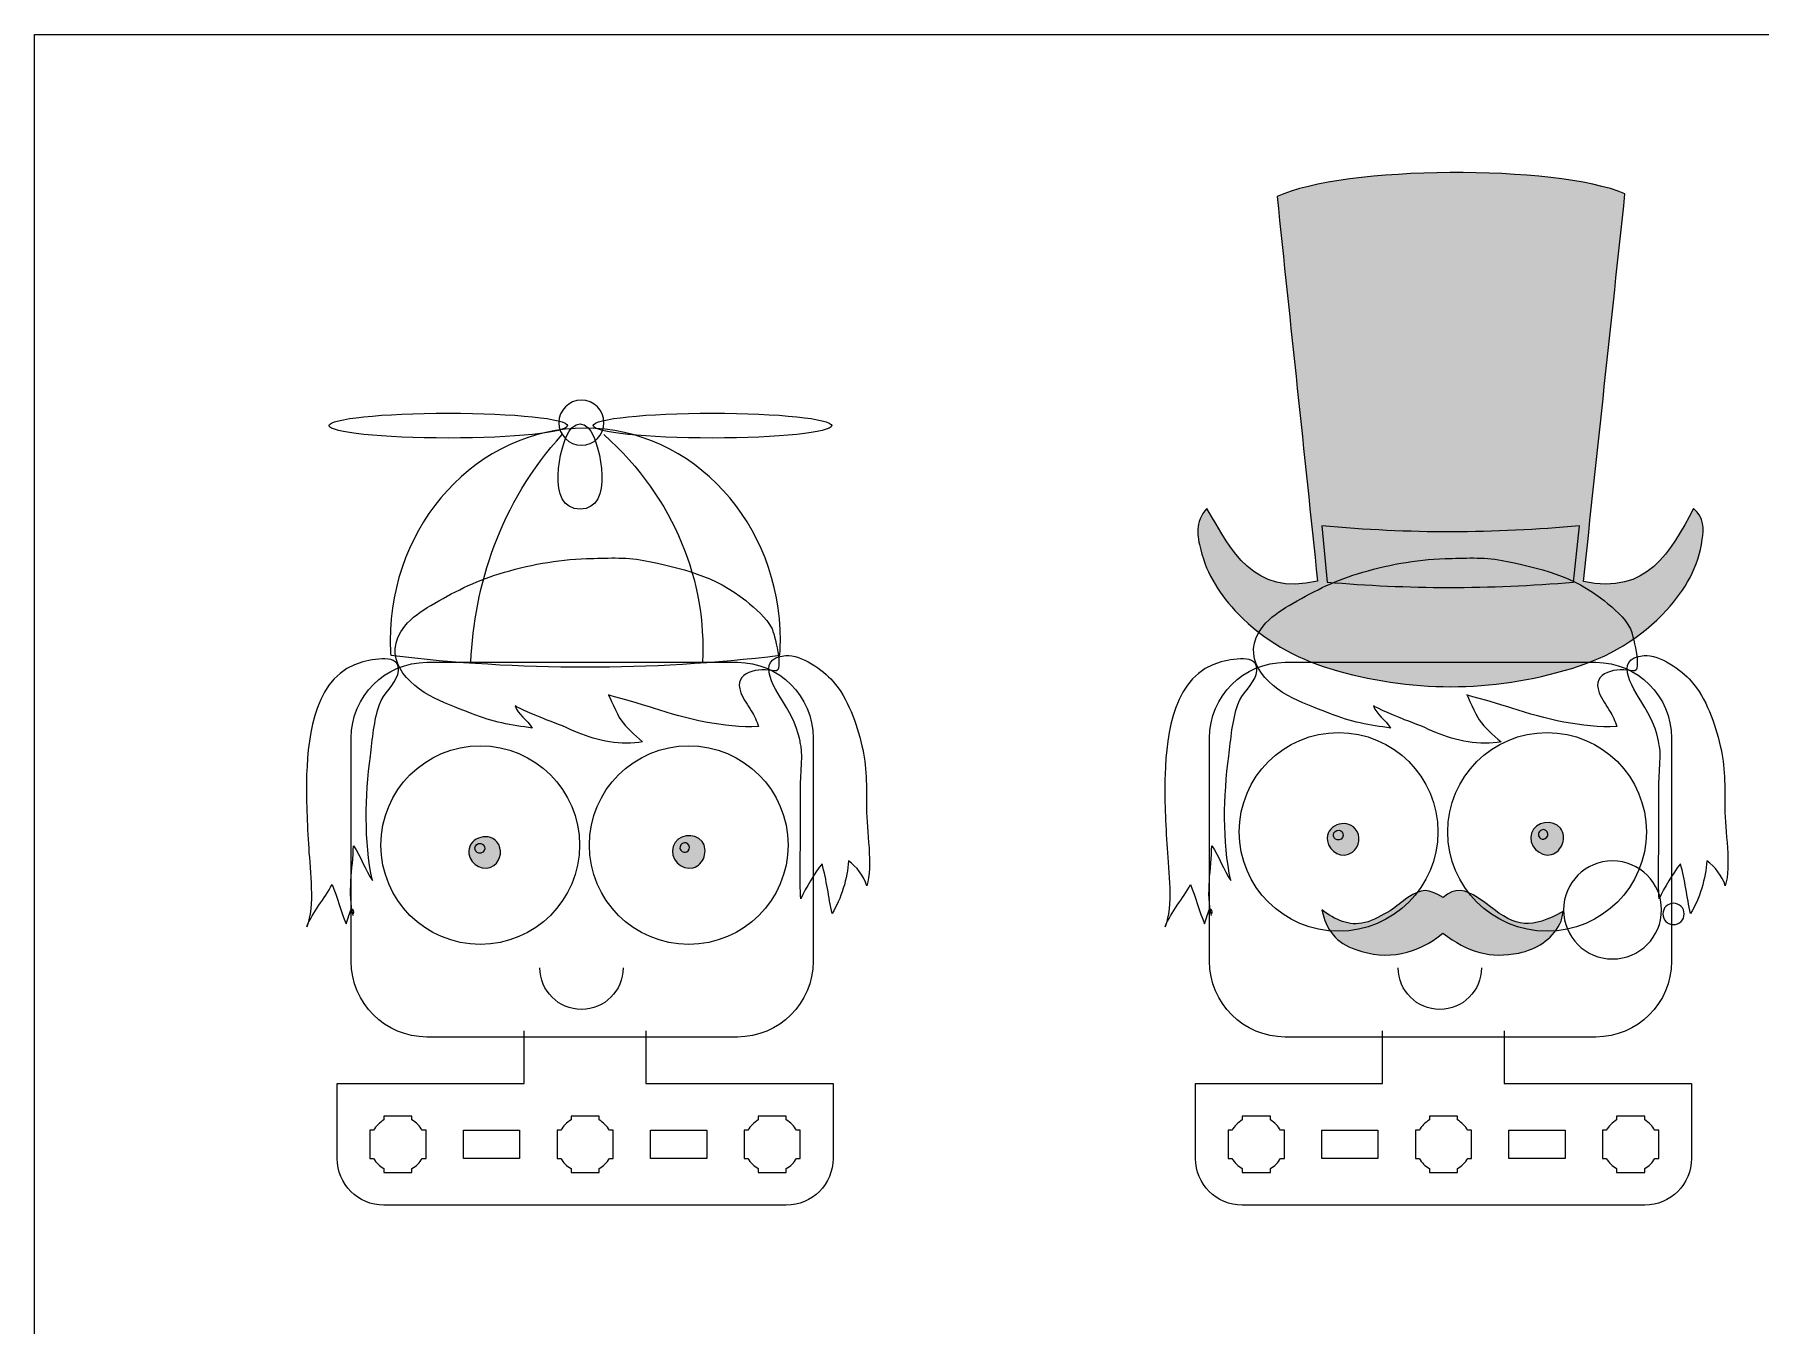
# Model space of a CAD drawing. Extents: x 0 to 879, y 0 to 842.
# Drawn here: x 0 to 523, y 451 to 842 of the extents above; entities that cross this region are included whole.
import ezdxf

# ---------------------------------------------------------------- set-up
doc = ezdxf.new("R2010")
doc.units = 0
doc.header["$MEASUREMENT"] = 0
doc.layers.add('LAYER_1', color=7, linetype='CONTINUOUS')

msp = doc.modelspace()

# ---------------------------------------------------------------- hatches: boundary and pattern name
at = {"layer": 'LAYER_1'}
h = msp.add_hatch(color=250, dxfattribs=at)
h.dxf.hatch_style = 2
edge = h.paths.add_edge_path()
edge.add_spline(control_points=[(376.37, 792.8), (396.59, 802.23), (460.68, 802.48), (481.75, 793.67), (477.59, 754.88), (473.4, 715.81), (469.16, 676.26), (488.61, 672.05), (495.42, 685.25), (502.53, 698.3), (505.88, 695.48), (505.58, 692.24), (505.15, 688.99), (504.06, 680.62), (499.95, 673.74), (494.4, 667.64), (486.53, 658.97), (476.7, 653.28), (465.64, 649.93), (441.25, 642.54), (416.73, 642.53), (392.34, 649.89), (381.79, 653.08), (372.36, 658.44), (364.58, 666.43), (359.18, 671.97), (355.09, 678.32), (353.24, 685.87), (352.24, 689.92), (351.31, 694.18), (355.14, 698.39), (362.53, 685.52), (369.11, 671.82), (388.63, 676.32), (384.52, 715.35), (380.44, 754.13), (376.37, 792.8)], knot_values=[0, 0, 0, 0, 1, 1, 1, 2, 2, 2, 3, 3, 3, 4, 4, 4, 5, 5, 5, 6, 6, 6, 7, 7, 7, 8, 8, 8, 9, 9, 9, 10, 10, 10, 11, 11, 11, 12, 12, 12, 12], degree=3, periodic=0)
edge.add_line((376.37, 792.8), (376.37, 792.8))
h = msp.add_hatch(color=250, dxfattribs=at)
h.dxf.hatch_style = 2
edge = h.paths.add_edge_path()
edge.add_spline(control_points=[(399.17, 594.26), (396.18, 592.12), (392.19, 594.23), (391.6, 597.72), (390.83, 602.24), (397.16, 604.75), (400.07, 601.38), (401.83, 599.34), (401.37, 595.83), (399.17, 594.26)], knot_values=[0, 0, 0, 0, 1, 1, 1, 2, 2, 2, 3, 3, 3, 3], degree=3, periodic=0)
edge.add_line((399.17, 594.26), (399.17, 594.26))
h = msp.add_hatch(color=250, dxfattribs=at)
h.dxf.hatch_style = 2
edge = h.paths.add_edge_path()
edge.add_spline(control_points=[(462.82, 596.86), (462.29, 595.3), (461.11, 593.96), (459.51, 593.54), (456.02, 592.61), (452.12, 596.44), (453.46, 600.01), (454.55, 603.67), (459.98, 604.35), (462.2, 601.5), (463.21, 600.19), (463.34, 598.41), (462.82, 596.86)], knot_values=[0, 0, 0, 0, 1, 1, 1, 2, 2, 2, 3, 3, 3, 4, 4, 4, 4], degree=3, periodic=0)
edge.add_line((462.82, 596.86), (462.82, 596.86))
h = msp.add_hatch(color=250, dxfattribs=at)
h.dxf.hatch_style = 2
edge = h.paths.add_edge_path()
edge.add_spline(control_points=[(139.17, 590.26), (136.18, 588.12), (132.19, 590.23), (131.6, 593.72), (130.83, 598.24), (137.16, 600.75), (140.07, 597.38), (141.83, 595.34), (141.37, 591.83), (139.17, 590.26)], knot_values=[0, 0, 0, 0, 1, 1, 1, 2, 2, 2, 3, 3, 3, 3], degree=3, periodic=0)
edge.add_line((139.17, 590.26), (139.17, 590.26))
h = msp.add_hatch(color=250, dxfattribs=at)
h.dxf.hatch_style = 2
edge = h.paths.add_edge_path()
edge.add_spline(control_points=[(202.82, 592.86), (202.29, 591.3), (201.11, 589.96), (199.51, 589.54), (196.02, 588.61), (192.12, 592.44), (193.46, 596.01), (194.55, 599.67), (199.98, 600.35), (202.2, 597.5), (203.21, 596.19), (203.34, 594.41), (202.82, 592.86)], knot_values=[0, 0, 0, 0, 1, 1, 1, 2, 2, 2, 3, 3, 3, 4, 4, 4, 4], degree=3, periodic=0)
edge.add_line((202.82, 592.86), (202.82, 592.86))
h = msp.add_hatch(color=250, dxfattribs=at)
h.dxf.hatch_style = 2
edge = h.paths.add_edge_path()
edge.add_spline(control_points=[(426.71, 580.51), (430.07, 583.77), (433.58, 582.87), (437.07, 580.58), (438.28, 579.79), (439.44, 578.93), (440.57, 578.04), (448.99, 571.38), (453.23, 570.97), (463.11, 576.38), (462.67, 574.75), (462.58, 573.55), (462.06, 572.59), (459.33, 567.65), (454.97, 564.86), (449.55, 563.72), (441.25, 561.98), (434.01, 563.91), (426.62, 569.74), (418.76, 563.28), (409.89, 561.4), (400.2, 564.75), (394.37, 566.78), (391.16, 570.73), (389.94, 576.78), (393.97, 573.79), (398.17, 571.76), (402.9, 572.92), (405.61, 573.58), (408.15, 575.12), (410.61, 576.55), (412.53, 577.66), (414.12, 579.33), (416, 580.54), (420.33, 583.33), (421.98, 583.28), (426.71, 580.51)], knot_values=[0, 0, 0, 0, 1, 1, 1, 2, 2, 2, 3, 3, 3, 4, 4, 4, 5, 5, 5, 6, 6, 6, 7, 7, 7, 8, 8, 8, 9, 9, 9, 10, 10, 10, 11, 11, 11, 12, 12, 12, 12], degree=3, periodic=0)
edge.add_line((426.71, 580.51), (426.71, 580.51))

# ---------------------------------------------------------------- linework, layer by layer
msp.add_lwpolyline([(0, 841.89), (878.58, 841.89), (878.58, 0), (0, 0), (0, 841.89)], dxfattribs=at)
at = {"layer": 'LAYER_1', "color": 7}
for points in [[(129.92, 510.05), (146.92, 510.05), (146.92, 501.54), (129.92, 501.54), (129.92, 510.05)], [(186.61, 510.05), (203.62, 510.05), (203.62, 501.54), (186.61, 501.54), (186.61, 510.05)], [(389.92, 510.05), (406.92, 510.05), (406.92, 501.54), (389.92, 501.54), (389.92, 510.05)], [(446.61, 510.05), (463.62, 510.05), (463.62, 501.54), (446.61, 501.54), (446.61, 510.05)]]:
    msp.add_lwpolyline(points, dxfattribs=at)
at = {"layer": 'LAYER_1'}
for points, knots in [([(376.37, 792.8), (396.59, 802.23), (460.68, 802.48), (481.75, 793.67), (477.59, 754.88), (473.4, 715.81), (469.16, 676.26), (488.61, 672.05), (495.42, 685.25), (502.53, 698.3), (505.88, 695.48), (505.58, 692.24), (505.15, 688.99), (504.06, 680.62), (499.95, 673.74), (494.4, 667.64), (486.53, 658.97), (476.7, 653.28), (465.64, 649.93), (441.25, 642.54), (416.73, 642.53), (392.34, 649.89), (381.79, 653.08), (372.36, 658.44), (364.58, 666.43), (359.18, 671.97), (355.09, 678.32), (353.24, 685.87), (352.24, 689.92), (351.31, 694.18), (355.14, 698.39), (362.53, 685.52), (369.11, 671.82), (388.63, 676.32), (384.52, 715.35), (380.44, 754.13), (376.37, 792.8)], [0, 0, 0, 0, 1, 1, 1, 2, 2, 2, 3, 3, 3, 4, 4, 4, 5, 5, 5, 6, 6, 6, 7, 7, 7, 8, 8, 8, 9, 9, 9, 10, 10, 10, 11, 11, 11, 12, 12, 12, 12]), ([(161.46, 723.45), (161.46, 725.53), (145.29, 727.21), (125.33, 727.21), (105.38, 727.21), (89.2, 725.53), (89.2, 723.45), (89.2, 721.37), (105.38, 719.68), (125.33, 719.68), (145.29, 719.68), (161.46, 721.37), (161.46, 723.45)], [0, 0, 0, 0, 1, 1, 1, 2, 2, 2, 3, 3, 3, 4, 4, 4, 4]), ([(172.49, 724.33), (172.49, 720.56), (169.43, 717.5), (165.65, 717.5), (161.88, 717.5), (158.82, 720.56), (158.82, 724.33), (158.82, 728.1), (161.88, 731.16), (165.65, 731.16), (169.43, 731.16), (172.49, 728.1), (172.49, 724.33)], [0, 0, 0, 0, 1, 1, 1, 2, 2, 2, 3, 3, 3, 4, 4, 4, 4]), ([(241.46, 723.45), (241.46, 725.53), (225.29, 727.21), (205.33, 727.21), (185.38, 727.21), (169.2, 725.53), (169.2, 723.45), (169.2, 721.37), (185.38, 719.68), (205.33, 719.68), (225.29, 719.68), (241.46, 721.37), (241.46, 723.45)], [0, 0, 0, 0, 1, 1, 1, 2, 2, 2, 3, 3, 3, 4, 4, 4, 4]), ([(225.91, 658.33), (225.91, 656.84), (225.86, 655.36), (225.77, 653.9), (186.37, 649.13), (147.07, 649.23), (107.88, 653.9), (107.79, 655.36), (107.74, 656.84), (107.74, 658.33), (107.74, 693.87), (134.19, 722.68), (166.82, 722.68), (199.45, 722.68), (225.91, 693.87), (225.91, 658.33)], [0, 0, 0, 0, 1, 1, 1, 2, 2, 2, 3, 3, 3, 4, 4, 4, 5, 5, 5, 5]), ([(161.97, 721.75), (159.2, 717.65), (154.64, 698.17), (165.24, 698.17), (175.84, 698.17), (171.27, 717.65), (168.51, 721.75), (167.48, 723.27), (166.23, 723.95), (165.24, 723.95), (164.25, 723.95), (163, 723.27), (161.97, 721.75)], [0, 0, 0, 0, 1, 1, 1, 2, 2, 2, 3, 3, 3, 4, 4, 4, 4]), ([(391.53, 676.06), (391.53, 676.06), (389.93, 693.11), (389.93, 693.11), (416.23, 690.61), (442.24, 690.71), (468, 693.11), (468, 693.11), (466.13, 676.06), (466.13, 676.06), (440.67, 673.86), (415.82, 673.94), (391.53, 676.06)], [0, 0, 0, 0, 1, 1, 1, 2, 2, 2, 3, 3, 3, 4, 4, 4, 4]), ([(177.58, 634.35), (176.56, 635.76), (173.88, 641.88), (173.88, 641.88), (173.88, 641.88), (185.28, 638.6), (187.47, 637.88), (197.55, 634.52), (208.69, 631.88), (219.31, 632.28), (218.79, 633.94), (218, 635.58), (217.1, 637.07), (216.03, 638.85), (214.7, 640.6), (213.95, 642.54), (211.4, 649.17), (219.62, 650.13), (224.25, 649.17), (227.27, 648.54), (223.84, 661.05), (223.39, 661.9), (221.47, 665.52), (218.55, 667.93), (215.42, 670.45), (206.15, 677.92), (195.91, 680.4), (184.51, 682.61), (178.69, 683.73), (173.13, 683.32), (167.23, 683.16), (158.21, 682.93), (149.35, 681.19), (140.7, 678.56), (133.36, 676.32), (126.59, 672.87), (120.02, 668.96), (117.19, 667.28), (114.2, 665.33), (112.15, 662.73), (104.81, 653.38), (112.69, 645.06), (121.17, 640.89), (125.18, 638.92), (129.43, 637.4), (132.54, 636.17), (138.69, 633.73), (144.43, 632.64), (150.77, 631.87), (149.28, 634.34), (146.43, 635.95), (145.57, 638.54), (145.64, 638.31), (154.08, 634.69), (155, 634.36), (158.3, 633.22), (161.48, 631.79), (164.68, 630.44), (170.28, 628.09), (177.98, 626.39), (184.2, 627.71), (181.56, 629.76), (179.38, 631.9), (177.58, 634.35)], [0, 0, 0, 0, 1, 1, 1, 2, 2, 2, 3, 3, 3, 4, 4, 4, 5, 5, 5, 6, 6, 6, 7, 7, 7, 8, 8, 8, 9, 9, 9, 10, 10, 10, 11, 11, 11, 12, 12, 12, 13, 13, 13, 14, 14, 14, 15, 15, 15, 16, 16, 16, 17, 17, 17, 18, 18, 18, 19, 19, 19, 20, 20, 20, 21, 21, 21, 21]), ([(437.58, 634.35), (436.56, 635.76), (433.88, 641.88), (433.88, 641.88), (433.88, 641.88), (445.28, 638.6), (447.47, 637.88), (457.55, 634.52), (468.69, 631.88), (479.3, 632.28), (478.79, 633.94), (478, 635.58), (477.1, 637.07), (476.03, 638.85), (474.7, 640.6), (473.95, 642.54), (471.4, 649.17), (479.62, 650.13), (484.25, 649.17), (487.27, 648.54), (483.84, 661.05), (483.39, 661.9), (481.47, 665.52), (478.55, 667.93), (475.42, 670.45), (466.15, 677.92), (455.91, 680.4), (444.51, 682.61), (438.69, 683.73), (433.13, 683.32), (427.23, 683.16), (418.21, 682.93), (409.35, 681.19), (400.7, 678.56), (393.36, 676.32), (386.59, 672.87), (380.02, 668.96), (377.19, 667.28), (374.2, 665.33), (372.15, 662.73), (364.81, 653.38), (372.69, 645.06), (381.17, 640.89), (385.18, 638.92), (389.43, 637.4), (392.54, 636.17), (398.69, 633.73), (404.43, 632.64), (410.77, 631.87), (409.28, 634.34), (406.43, 635.95), (405.57, 638.54), (405.64, 638.31), (414.08, 634.69), (415, 634.36), (418.3, 633.22), (421.48, 631.79), (424.68, 630.44), (430.28, 628.09), (437.98, 626.39), (444.2, 627.71), (441.56, 629.76), (439.38, 631.9), (437.58, 634.35)], [0, 0, 0, 0, 1, 1, 1, 2, 2, 2, 3, 3, 3, 4, 4, 4, 5, 5, 5, 6, 6, 6, 7, 7, 7, 8, 8, 8, 9, 9, 9, 10, 10, 10, 11, 11, 11, 12, 12, 12, 13, 13, 13, 14, 14, 14, 15, 15, 15, 16, 16, 16, 17, 17, 17, 18, 18, 18, 19, 19, 19, 20, 20, 20, 21, 21, 21, 21]), ([(96.5, 575.11), (94.82, 581.76), (96.43, 589.38), (96.6, 596.14), (98.87, 593.14), (100.09, 588.84), (102.33, 585.64), (99.76, 597.68), (100.15, 611.23), (101.73, 623.38), (102.39, 628.44), (102.77, 634.19), (104.49, 639.02), (105.64, 642.27), (109.18, 645.02), (110.02, 648.12), (111.7, 654.26), (104.12, 653.06), (99.44, 651.86), (85.01, 648.17), (82.88, 630.21), (82.43, 617.82), (82.17, 610.35), (82.62, 602.88), (83.05, 595.43), (83.45, 588.44), (84.96, 578.1), (82.45, 571.65), (84.29, 576.39), (87.85, 580.06), (90.14, 584.52), (91.61, 580.69), (92.97, 576.15), (94.35, 572.61), (94.91, 574.14), (95.57, 576.01), (96, 577.25), (96.56, 576.89), (96.72, 576.34), (96.5, 575.61)], [0, 0, 0, 0, 1, 1, 1, 2, 2, 2, 3, 3, 3, 4, 4, 4, 5, 5, 5, 6, 6, 6, 7, 7, 7, 8, 8, 8, 9, 9, 9, 10, 10, 10, 11, 11, 11, 12, 12, 12, 13, 13, 13, 13]), ([(232, 627.11), (232.86, 625.83), (232, 616.98), (232, 613.56), (232, 613.56), (232, 598.61), (232, 598.61), (232, 592.47), (231.68, 586.2), (232.1, 580.1), (233.77, 583.65), (236, 587.6), (238.54, 590.73), (239.94, 585.81), (240.51, 580.63), (241.57, 575.7), (244.3, 579.93), (246.28, 586.53), (246.55, 591.63), (248.95, 590.01), (251.28, 586.94), (252.12, 584.1), (254, 590.03), (252, 600.98), (252, 607.56), (252, 613.88), (252.14, 620.4), (250.62, 626.51), (248.94, 633.32), (246.46, 640.77), (241.8, 646.07), (238.85, 649.42), (232.27, 654.13), (227.58, 653.8), (217.44, 653.09), (224.91, 642.74), (227.77, 638.11), (231.79, 631.61), (231.9, 626.94), (232, 627.11)], [0, 0, 0, 0, 1, 1, 1, 2, 2, 2, 3, 3, 3, 4, 4, 4, 5, 5, 5, 6, 6, 6, 7, 7, 7, 8, 8, 8, 9, 9, 9, 10, 10, 10, 11, 11, 11, 12, 12, 12, 13, 13, 13, 13]), ([(356.5, 575.11), (354.82, 581.76), (356.43, 589.38), (356.6, 596.14), (358.87, 593.14), (360.09, 588.84), (362.33, 585.64), (359.76, 597.68), (360.15, 611.23), (361.73, 623.38), (362.39, 628.44), (362.77, 634.19), (364.49, 639.02), (365.64, 642.27), (369.18, 645.02), (370.02, 648.12), (371.7, 654.26), (364.12, 653.06), (359.44, 651.86), (345.01, 648.17), (342.88, 630.21), (342.43, 617.82), (342.17, 610.35), (342.62, 602.88), (343.05, 595.43), (343.45, 588.44), (344.96, 578.1), (342.45, 571.65), (344.29, 576.39), (347.85, 580.06), (350.14, 584.52), (351.61, 580.69), (352.97, 576.15), (354.35, 572.61), (354.91, 574.14), (355.57, 576.01), (356, 577.25), (356.56, 576.89), (356.72, 576.34), (356.5, 575.61)], [0, 0, 0, 0, 1, 1, 1, 2, 2, 2, 3, 3, 3, 4, 4, 4, 5, 5, 5, 6, 6, 6, 7, 7, 7, 8, 8, 8, 9, 9, 9, 10, 10, 10, 11, 11, 11, 12, 12, 12, 13, 13, 13, 13]), ([(492, 627.11), (492.86, 625.83), (492, 616.98), (492, 613.56), (492, 613.56), (492, 598.61), (492, 598.61), (492, 592.47), (491.68, 586.2), (492.1, 580.1), (493.77, 583.65), (496, 587.6), (498.54, 590.73), (499.94, 585.81), (500.51, 580.63), (501.57, 575.7), (504.3, 579.93), (506.28, 586.53), (506.55, 591.63), (508.95, 590.01), (511.28, 586.94), (512.12, 584.1), (514, 590.03), (512, 600.98), (512, 607.56), (512, 613.88), (512.14, 620.4), (510.62, 626.51), (508.94, 633.32), (506.46, 640.77), (501.8, 646.07), (498.85, 649.42), (492.27, 654.13), (487.58, 653.8), (477.44, 653.09), (484.91, 642.74), (487.77, 638.11), (491.79, 631.61), (491.9, 626.94), (492, 627.11)], [0, 0, 0, 0, 1, 1, 1, 2, 2, 2, 3, 3, 3, 4, 4, 4, 5, 5, 5, 6, 6, 6, 7, 7, 7, 8, 8, 8, 9, 9, 9, 10, 10, 10, 11, 11, 11, 12, 12, 12, 13, 13, 13, 13]), ([(212.91, 651.77), (212.91, 651.77), (118.84, 651.77), (118.84, 651.77), (106.23, 651.77), (95.91, 641.45), (95.91, 628.84), (95.91, 628.84), (95.91, 561.21), (95.91, 561.21), (95.91, 548.6), (106.23, 538.28), (118.84, 538.28), (118.84, 538.28), (212.91, 538.28), (212.91, 538.28), (225.52, 538.28), (235.84, 548.6), (235.84, 561.21), (235.84, 561.21), (235.84, 628.84), (235.84, 628.84), (235.84, 641.45), (225.52, 651.77), (212.91, 651.77)], [0, 0, 0, 0, 1, 1, 1, 2, 2, 2, 3, 3, 3, 4, 4, 4, 5, 5, 5, 6, 6, 6, 7, 7, 7, 8, 8, 8, 8]), ([(472.91, 651.77), (472.91, 651.77), (378.84, 651.77), (378.84, 651.77), (366.23, 651.77), (355.91, 641.45), (355.91, 628.84), (355.91, 628.84), (355.91, 561.21), (355.91, 561.21), (355.91, 548.6), (366.23, 538.28), (378.84, 538.28), (378.84, 538.28), (472.91, 538.28), (472.91, 538.28), (485.52, 538.28), (495.84, 548.6), (495.84, 561.21), (495.84, 561.21), (495.84, 628.84), (495.84, 628.84), (495.84, 641.45), (485.52, 651.77), (472.91, 651.77)], [0, 0, 0, 0, 1, 1, 1, 2, 2, 2, 3, 3, 3, 4, 4, 4, 5, 5, 5, 6, 6, 6, 7, 7, 7, 8, 8, 8, 8]), ([(399.17, 594.26), (396.18, 592.12), (392.19, 594.23), (391.6, 597.72), (390.83, 602.24), (397.16, 604.75), (400.07, 601.38), (401.83, 599.34), (401.37, 595.83), (399.17, 594.26)], [0, 0, 0, 0, 1, 1, 1, 2, 2, 2, 3, 3, 3, 3]), ([(462.82, 596.86), (462.29, 595.3), (461.11, 593.96), (459.51, 593.54), (456.02, 592.61), (452.12, 596.44), (453.46, 600.01), (454.55, 603.67), (459.98, 604.35), (462.2, 601.5), (463.21, 600.19), (463.34, 598.41), (462.82, 596.86)], [0, 0, 0, 0, 1, 1, 1, 2, 2, 2, 3, 3, 3, 4, 4, 4, 4]), ([(456.08, 600.75), (456.57, 601.12), (457.27, 601.23), (457.8, 600.88), (458.52, 600.39), (458.62, 599.3), (458.02, 598.67), (457.56, 598.19), (456.76, 598.08), (456.19, 598.43), (455.81, 598.67), (455.57, 599.09), (455.51, 599.52), (455.45, 600.03), (455.68, 600.45), (456.08, 600.75)], [0, 0, 0, 0, 1, 1, 1, 2, 2, 2, 3, 3, 3, 4, 4, 4, 5, 5, 5, 5]), ([(139.17, 590.26), (136.18, 588.12), (132.19, 590.23), (131.6, 593.72), (130.83, 598.24), (137.16, 600.75), (140.07, 597.38), (141.83, 595.34), (141.37, 591.83), (139.17, 590.26)], [0, 0, 0, 0, 1, 1, 1, 2, 2, 2, 3, 3, 3, 3]), ([(136.31, 595.92), (136.12, 596.59), (135.43, 597.1), (134.51, 596.85), (132.66, 596.34), (133.29, 593.61), (135.22, 593.98), (136.1, 594.15), (136.52, 595.16), (136.31, 595.92)], [0, 0, 0, 0, 1, 1, 1, 2, 2, 2, 3, 3, 3, 3]), ([(202.82, 592.86), (202.29, 591.3), (201.11, 589.96), (199.51, 589.54), (196.02, 588.61), (192.12, 592.44), (193.46, 596.01), (194.55, 599.67), (199.98, 600.35), (202.2, 597.5), (203.21, 596.19), (203.34, 594.41), (202.82, 592.86)], [0, 0, 0, 0, 1, 1, 1, 2, 2, 2, 3, 3, 3, 4, 4, 4, 4]), ([(196.08, 596.75), (196.57, 597.12), (197.27, 597.23), (197.8, 596.88), (198.52, 596.39), (198.62, 595.3), (198.02, 594.67), (197.56, 594.19), (196.76, 594.08), (196.19, 594.43), (195.81, 594.67), (195.57, 595.09), (195.51, 595.52), (195.45, 596.03), (195.68, 596.45), (196.08, 596.75)], [0, 0, 0, 0, 1, 1, 1, 2, 2, 2, 3, 3, 3, 4, 4, 4, 5, 5, 5, 5]), ([(396.31, 599.92), (396.12, 600.59), (395.43, 601.1), (394.51, 600.85), (392.66, 600.34), (393.29, 597.61), (395.22, 597.98), (396.1, 598.15), (396.52, 599.16), (396.31, 599.92)], [0, 0, 0, 0, 1, 1, 1, 2, 2, 2, 3, 3, 3, 3]), ([(492.83, 576.79), (492.83, 568.58), (486.18, 561.93), (477.97, 561.93), (469.77, 561.93), (463.12, 568.58), (463.12, 576.79), (463.12, 584.99), (469.77, 591.64), (477.97, 591.64), (486.18, 591.64), (492.83, 584.99), (492.83, 576.79)], [0, 0, 0, 0, 1, 1, 1, 2, 2, 2, 3, 3, 3, 4, 4, 4, 4]), ([(426.71, 580.51), (430.07, 583.77), (433.58, 582.87), (437.07, 580.58), (438.28, 579.79), (439.44, 578.93), (440.57, 578.04), (448.99, 571.38), (453.23, 570.97), (463.11, 576.38), (462.67, 574.75), (462.58, 573.55), (462.06, 572.59), (459.33, 567.65), (454.97, 564.86), (449.55, 563.72), (441.25, 561.98), (434.01, 563.91), (426.62, 569.74), (418.76, 563.28), (409.89, 561.4), (400.2, 564.75), (394.37, 566.78), (391.16, 570.73), (389.94, 576.78), (393.97, 573.79), (398.17, 571.76), (402.9, 572.92), (405.61, 573.58), (408.15, 575.12), (410.61, 576.55), (412.53, 577.66), (414.12, 579.33), (416, 580.54), (420.33, 583.33), (421.98, 583.28), (426.71, 580.51)], [0, 0, 0, 0, 1, 1, 1, 2, 2, 2, 3, 3, 3, 4, 4, 4, 5, 5, 5, 6, 6, 6, 7, 7, 7, 8, 8, 8, 9, 9, 9, 10, 10, 10, 11, 11, 11, 12, 12, 12, 12]), ([(493.21, 575.55), (493.21, 577.34), (494.66, 578.79), (496.44, 578.79), (498.23, 578.79), (499.68, 577.34), (499.68, 575.55), (499.68, 573.77), (498.23, 572.32), (496.44, 572.32), (494.66, 572.32), (493.21, 573.77), (493.21, 575.55)], [0, 0, 0, 0, 1, 1, 1, 2, 2, 2, 3, 3, 3, 4, 4, 4, 4])]:
    msp.add_open_spline(points, degree=3, knots=knots, dxfattribs=at)
at = {"layer": 'LAYER_1', "color": 250}
for points, knots in [([(161.46, 723.45), (161.46, 725.53), (145.29, 727.21), (125.33, 727.21), (105.38, 727.21), (89.2, 725.53), (89.2, 723.45), (89.2, 721.37), (105.38, 719.68), (125.33, 719.68), (145.29, 719.68), (161.46, 721.37), (161.46, 723.45)], [0, 0, 0, 0, 1, 1, 1, 2, 2, 2, 3, 3, 3, 4, 4, 4, 4]), ([(172.49, 724.33), (172.49, 720.56), (169.43, 717.5), (165.65, 717.5), (161.88, 717.5), (158.82, 720.56), (158.82, 724.33), (158.82, 728.1), (161.88, 731.16), (165.65, 731.16), (169.43, 731.16), (172.49, 728.1), (172.49, 724.33)], [0, 0, 0, 0, 1, 1, 1, 2, 2, 2, 3, 3, 3, 4, 4, 4, 4]), ([(241.46, 723.45), (241.46, 725.53), (225.29, 727.21), (205.33, 727.21), (185.38, 727.21), (169.2, 725.53), (169.2, 723.45), (169.2, 721.37), (185.38, 719.68), (205.33, 719.68), (225.29, 719.68), (241.46, 721.37), (241.46, 723.45)], [0, 0, 0, 0, 1, 1, 1, 2, 2, 2, 3, 3, 3, 4, 4, 4, 4]), ([(225.91, 658.33), (225.91, 656.84), (225.86, 655.36), (225.77, 653.9), (186.37, 649.13), (147.07, 649.23), (107.88, 653.9), (107.79, 655.36), (107.74, 656.84), (107.74, 658.33), (107.74, 693.87), (134.19, 722.68), (166.82, 722.68), (199.45, 722.68), (225.91, 693.87), (225.91, 658.33)], [0, 0, 0, 0, 1, 1, 1, 2, 2, 2, 3, 3, 3, 4, 4, 4, 5, 5, 5, 5]), ([(161.97, 721.75), (159.2, 717.65), (154.64, 698.17), (165.24, 698.17), (175.84, 698.17), (171.27, 717.65), (168.51, 721.75), (167.48, 723.27), (166.23, 723.95), (165.24, 723.95), (164.25, 723.95), (163, 723.27), (161.97, 721.75)], [0, 0, 0, 0, 1, 1, 1, 2, 2, 2, 3, 3, 3, 4, 4, 4, 4]), ([(177.58, 634.35), (176.56, 635.76), (173.88, 641.88), (173.88, 641.88), (173.88, 641.88), (185.28, 638.6), (187.47, 637.88), (197.55, 634.52), (208.69, 631.88), (219.31, 632.28), (218.79, 633.94), (218, 635.58), (217.1, 637.07), (216.03, 638.85), (214.7, 640.6), (213.95, 642.54), (211.4, 649.17), (219.62, 650.13), (224.25, 649.17), (227.27, 648.54), (223.84, 661.05), (223.39, 661.9), (221.47, 665.52), (218.55, 667.93), (215.42, 670.45), (206.15, 677.92), (195.91, 680.4), (184.51, 682.61), (178.69, 683.73), (173.13, 683.32), (167.23, 683.16), (158.21, 682.93), (149.35, 681.19), (140.7, 678.56), (133.36, 676.32), (126.59, 672.87), (120.02, 668.96), (117.19, 667.28), (114.2, 665.33), (112.15, 662.73), (104.81, 653.38), (112.69, 645.06), (121.17, 640.89), (125.18, 638.92), (129.43, 637.4), (132.54, 636.17), (138.69, 633.73), (144.43, 632.64), (150.77, 631.87), (149.28, 634.34), (146.43, 635.95), (145.57, 638.54), (145.64, 638.31), (154.08, 634.69), (155, 634.36), (158.3, 633.22), (161.48, 631.79), (164.68, 630.44), (170.28, 628.09), (177.98, 626.39), (184.2, 627.71), (181.56, 629.76), (179.38, 631.9), (177.58, 634.35)], [0, 0, 0, 0, 1, 1, 1, 2, 2, 2, 3, 3, 3, 4, 4, 4, 5, 5, 5, 6, 6, 6, 7, 7, 7, 8, 8, 8, 9, 9, 9, 10, 10, 10, 11, 11, 11, 12, 12, 12, 13, 13, 13, 14, 14, 14, 15, 15, 15, 16, 16, 16, 17, 17, 17, 18, 18, 18, 19, 19, 19, 20, 20, 20, 21, 21, 21, 21]), ([(437.58, 634.35), (436.56, 635.76), (433.88, 641.88), (433.88, 641.88), (433.88, 641.88), (445.28, 638.6), (447.47, 637.88), (457.55, 634.52), (468.69, 631.88), (479.3, 632.28), (478.79, 633.94), (478, 635.58), (477.1, 637.07), (476.03, 638.85), (474.7, 640.6), (473.95, 642.54), (471.4, 649.17), (479.62, 650.13), (484.25, 649.17), (487.27, 648.54), (483.84, 661.05), (483.39, 661.9), (481.47, 665.52), (478.55, 667.93), (475.42, 670.45), (466.15, 677.92), (455.91, 680.4), (444.51, 682.61), (438.69, 683.73), (433.13, 683.32), (427.23, 683.16), (418.21, 682.93), (409.35, 681.19), (400.7, 678.56), (393.36, 676.32), (386.59, 672.87), (380.02, 668.96), (377.19, 667.28), (374.2, 665.33), (372.15, 662.73), (364.81, 653.38), (372.69, 645.06), (381.17, 640.89), (385.18, 638.92), (389.43, 637.4), (392.54, 636.17), (398.69, 633.73), (404.43, 632.64), (410.77, 631.87), (409.28, 634.34), (406.43, 635.95), (405.57, 638.54), (405.64, 638.31), (414.08, 634.69), (415, 634.36), (418.3, 633.22), (421.48, 631.79), (424.68, 630.44), (430.28, 628.09), (437.98, 626.39), (444.2, 627.71), (441.56, 629.76), (439.38, 631.9), (437.58, 634.35)], [0, 0, 0, 0, 1, 1, 1, 2, 2, 2, 3, 3, 3, 4, 4, 4, 5, 5, 5, 6, 6, 6, 7, 7, 7, 8, 8, 8, 9, 9, 9, 10, 10, 10, 11, 11, 11, 12, 12, 12, 13, 13, 13, 14, 14, 14, 15, 15, 15, 16, 16, 16, 17, 17, 17, 18, 18, 18, 19, 19, 19, 20, 20, 20, 21, 21, 21, 21]), ([(96.5, 575.11), (94.82, 581.76), (96.43, 589.38), (96.6, 596.14), (98.87, 593.14), (100.09, 588.84), (102.33, 585.64), (99.76, 597.68), (100.15, 611.23), (101.73, 623.38), (102.39, 628.44), (102.77, 634.19), (104.49, 639.02), (105.64, 642.27), (109.18, 645.02), (110.02, 648.12), (111.7, 654.26), (104.12, 653.06), (99.44, 651.86), (85.01, 648.17), (82.88, 630.21), (82.43, 617.82), (82.17, 610.35), (82.62, 602.88), (83.05, 595.43), (83.45, 588.44), (84.96, 578.1), (82.45, 571.65), (84.29, 576.39), (87.85, 580.06), (90.14, 584.52), (91.61, 580.69), (92.97, 576.15), (94.35, 572.61), (94.91, 574.14), (95.57, 576.01), (96, 577.25), (96.56, 576.89), (96.72, 576.34), (96.5, 575.61)], [0, 0, 0, 0, 1, 1, 1, 2, 2, 2, 3, 3, 3, 4, 4, 4, 5, 5, 5, 6, 6, 6, 7, 7, 7, 8, 8, 8, 9, 9, 9, 10, 10, 10, 11, 11, 11, 12, 12, 12, 13, 13, 13, 13]), ([(232, 627.11), (232.86, 625.83), (232, 616.98), (232, 613.56), (232, 613.56), (232, 598.61), (232, 598.61), (232, 592.47), (231.68, 586.2), (232.1, 580.1), (233.77, 583.65), (236, 587.6), (238.54, 590.73), (239.94, 585.81), (240.51, 580.63), (241.57, 575.7), (244.3, 579.93), (246.28, 586.53), (246.55, 591.63), (248.95, 590.01), (251.28, 586.94), (252.12, 584.1), (254, 590.03), (252, 600.98), (252, 607.56), (252, 613.88), (252.14, 620.4), (250.62, 626.51), (248.94, 633.32), (246.46, 640.77), (241.8, 646.07), (238.85, 649.42), (232.27, 654.13), (227.58, 653.8), (217.44, 653.09), (224.91, 642.74), (227.77, 638.11), (231.79, 631.61), (231.9, 626.94), (232, 627.11)], [0, 0, 0, 0, 1, 1, 1, 2, 2, 2, 3, 3, 3, 4, 4, 4, 5, 5, 5, 6, 6, 6, 7, 7, 7, 8, 8, 8, 9, 9, 9, 10, 10, 10, 11, 11, 11, 12, 12, 12, 13, 13, 13, 13]), ([(356.5, 575.11), (354.82, 581.76), (356.43, 589.38), (356.6, 596.14), (358.87, 593.14), (360.09, 588.84), (362.33, 585.64), (359.76, 597.68), (360.15, 611.23), (361.73, 623.38), (362.39, 628.44), (362.77, 634.19), (364.49, 639.02), (365.64, 642.27), (369.18, 645.02), (370.02, 648.12), (371.7, 654.26), (364.12, 653.06), (359.44, 651.86), (345.01, 648.17), (342.88, 630.21), (342.43, 617.82), (342.17, 610.35), (342.62, 602.88), (343.05, 595.43), (343.45, 588.44), (344.96, 578.1), (342.45, 571.65), (344.29, 576.39), (347.85, 580.06), (350.14, 584.52), (351.61, 580.69), (352.97, 576.15), (354.35, 572.61), (354.91, 574.14), (355.57, 576.01), (356, 577.25), (356.56, 576.89), (356.72, 576.34), (356.5, 575.61)], [0, 0, 0, 0, 1, 1, 1, 2, 2, 2, 3, 3, 3, 4, 4, 4, 5, 5, 5, 6, 6, 6, 7, 7, 7, 8, 8, 8, 9, 9, 9, 10, 10, 10, 11, 11, 11, 12, 12, 12, 13, 13, 13, 13]), ([(492, 627.11), (492.86, 625.83), (492, 616.98), (492, 613.56), (492, 613.56), (492, 598.61), (492, 598.61), (492, 592.47), (491.68, 586.2), (492.1, 580.1), (493.77, 583.65), (496, 587.6), (498.54, 590.73), (499.94, 585.81), (500.51, 580.63), (501.57, 575.7), (504.3, 579.93), (506.28, 586.53), (506.55, 591.63), (508.95, 590.01), (511.28, 586.94), (512.12, 584.1), (514, 590.03), (512, 600.98), (512, 607.56), (512, 613.88), (512.14, 620.4), (510.62, 626.51), (508.94, 633.32), (506.46, 640.77), (501.8, 646.07), (498.85, 649.42), (492.27, 654.13), (487.58, 653.8), (477.44, 653.09), (484.91, 642.74), (487.77, 638.11), (491.79, 631.61), (491.9, 626.94), (492, 627.11)], [0, 0, 0, 0, 1, 1, 1, 2, 2, 2, 3, 3, 3, 4, 4, 4, 5, 5, 5, 6, 6, 6, 7, 7, 7, 8, 8, 8, 9, 9, 9, 10, 10, 10, 11, 11, 11, 12, 12, 12, 13, 13, 13, 13]), ([(212.91, 651.77), (212.91, 651.77), (118.84, 651.77), (118.84, 651.77), (106.23, 651.77), (95.91, 641.45), (95.91, 628.84), (95.91, 628.84), (95.91, 561.21), (95.91, 561.21), (95.91, 548.6), (106.23, 538.28), (118.84, 538.28), (118.84, 538.28), (212.91, 538.28), (212.91, 538.28), (225.52, 538.28), (235.84, 548.6), (235.84, 561.21), (235.84, 561.21), (235.84, 628.84), (235.84, 628.84), (235.84, 641.45), (225.52, 651.77), (212.91, 651.77)], [0, 0, 0, 0, 1, 1, 1, 2, 2, 2, 3, 3, 3, 4, 4, 4, 5, 5, 5, 6, 6, 6, 7, 7, 7, 8, 8, 8, 8]), ([(472.91, 651.77), (472.91, 651.77), (378.84, 651.77), (378.84, 651.77), (366.23, 651.77), (355.91, 641.45), (355.91, 628.84), (355.91, 628.84), (355.91, 561.21), (355.91, 561.21), (355.91, 548.6), (366.23, 538.28), (378.84, 538.28), (378.84, 538.28), (472.91, 538.28), (472.91, 538.28), (485.52, 538.28), (495.84, 548.6), (495.84, 561.21), (495.84, 561.21), (495.84, 628.84), (495.84, 628.84), (495.84, 641.45), (485.52, 651.77), (472.91, 651.77)], [0, 0, 0, 0, 1, 1, 1, 2, 2, 2, 3, 3, 3, 4, 4, 4, 5, 5, 5, 6, 6, 6, 7, 7, 7, 8, 8, 8, 8]), ([(399.17, 594.26), (396.18, 592.12), (392.19, 594.23), (391.6, 597.72), (390.83, 602.24), (397.16, 604.75), (400.07, 601.38), (401.83, 599.34), (401.37, 595.83), (399.17, 594.26)], [0, 0, 0, 0, 1, 1, 1, 2, 2, 2, 3, 3, 3, 3]), ([(462.82, 596.86), (462.29, 595.3), (461.11, 593.96), (459.51, 593.54), (456.02, 592.61), (452.12, 596.44), (453.46, 600.01), (454.55, 603.67), (459.98, 604.35), (462.2, 601.5), (463.21, 600.19), (463.34, 598.41), (462.82, 596.86)], [0, 0, 0, 0, 1, 1, 1, 2, 2, 2, 3, 3, 3, 4, 4, 4, 4]), ([(139.17, 590.26), (136.18, 588.12), (132.19, 590.23), (131.6, 593.72), (130.83, 598.24), (137.16, 600.75), (140.07, 597.38), (141.83, 595.34), (141.37, 591.83), (139.17, 590.26)], [0, 0, 0, 0, 1, 1, 1, 2, 2, 2, 3, 3, 3, 3]), ([(202.82, 592.86), (202.29, 591.3), (201.11, 589.96), (199.51, 589.54), (196.02, 588.61), (192.12, 592.44), (193.46, 596.01), (194.55, 599.67), (199.98, 600.35), (202.2, 597.5), (203.21, 596.19), (203.34, 594.41), (202.82, 592.86)], [0, 0, 0, 0, 1, 1, 1, 2, 2, 2, 3, 3, 3, 4, 4, 4, 4]), ([(492.83, 576.79), (492.83, 568.58), (486.18, 561.93), (477.97, 561.93), (469.77, 561.93), (463.12, 568.58), (463.12, 576.79), (463.12, 584.99), (469.77, 591.64), (477.97, 591.64), (486.18, 591.64), (492.83, 584.99), (492.83, 576.79)], [0, 0, 0, 0, 1, 1, 1, 2, 2, 2, 3, 3, 3, 4, 4, 4, 4]), ([(493.21, 575.55), (493.21, 577.34), (494.66, 578.79), (496.44, 578.79), (498.23, 578.79), (499.68, 577.34), (499.68, 575.55), (499.68, 573.77), (498.23, 572.32), (496.44, 572.32), (494.66, 572.32), (493.21, 573.77), (493.21, 575.55)], [0, 0, 0, 0, 1, 1, 1, 2, 2, 2, 3, 3, 3, 4, 4, 4, 4])]:
    msp.add_open_spline(points, degree=3, knots=knots, dxfattribs=at)
at = {"layer": 'LAYER_1'}
for points in [[(132.15, 651.9), (133.23, 674.69), (140.8, 699.94), (159.85, 720.74)], [(172.49, 720.74), (194.25, 701.08), (203.52, 676), (202.32, 651.9)]]:
    msp.add_open_spline(points, degree=3, dxfattribs=at)
at = {"layer": 'LAYER_1', "color": 250}
for points in [[(132.15, 651.9), (133.23, 674.69), (140.8, 699.94), (159.85, 720.74)], [(172.49, 720.74), (194.25, 701.08), (203.52, 676), (202.32, 651.9)]]:
    msp.add_open_spline(points, degree=3, dxfattribs=at)
at = {"layer": 'LAYER_1', "color": 7}
for points, knots in [([(425.1, 600.41), (425.1, 617.03), (411.62, 630.5), (395, 630.5), (378.38, 630.5), (364.91, 617.03), (364.91, 600.41), (364.91, 583.79), (378.38, 570.32), (395, 570.32), (411.62, 570.32), (425.1, 583.79), (425.1, 600.41)], [0, 0, 0, 0, 1, 1, 1, 2, 2, 2, 3, 3, 3, 4, 4, 4, 4]), ([(488.25, 600.41), (488.25, 617.03), (474.77, 630.5), (458.15, 630.5), (441.54, 630.5), (428.06, 617.03), (428.06, 600.41), (428.06, 583.79), (441.54, 570.32), (458.15, 570.32), (474.77, 570.32), (488.25, 583.79), (488.25, 600.41)], [0, 0, 0, 0, 1, 1, 1, 2, 2, 2, 3, 3, 3, 4, 4, 4, 4]), ([(165.1, 596.41), (165.1, 613.03), (151.62, 626.5), (135, 626.5), (118.38, 626.5), (104.91, 613.03), (104.91, 596.41), (104.91, 579.79), (118.38, 566.32), (135, 566.32), (151.62, 566.32), (165.1, 579.79), (165.1, 596.41)], [0, 0, 0, 0, 1, 1, 1, 2, 2, 2, 3, 3, 3, 4, 4, 4, 4]), ([(228.25, 596.41), (228.25, 613.03), (214.77, 626.5), (198.15, 626.5), (181.53, 626.5), (168.06, 613.03), (168.06, 596.41), (168.06, 579.79), (181.53, 566.32), (198.15, 566.32), (214.77, 566.32), (228.25, 579.79), (228.25, 596.41)], [0, 0, 0, 0, 1, 1, 1, 2, 2, 2, 3, 3, 3, 4, 4, 4, 4]), ([(178.26, 559.23), (178.26, 559.23), (178.26, 559.23), (178.26, 559.23), (178.26, 552.28), (172.61, 546.63), (165.66, 546.63), (165.66, 546.63), (165.68, 546.63), (165.68, 546.63), (158.72, 546.63), (153.08, 552.28), (153.08, 559.23)], [0, 0, 0, 0, 1, 1, 1, 2, 2, 2, 3, 3, 3, 4, 4, 4, 4]), ([(438.26, 559.23), (438.26, 559.23), (438.26, 559.23), (438.26, 559.23), (438.26, 552.28), (432.61, 546.63), (425.66, 546.63), (425.66, 546.63), (425.68, 546.63), (425.68, 546.63), (418.72, 546.63), (413.08, 552.28), (413.08, 559.23)], [0, 0, 0, 0, 1, 1, 1, 2, 2, 2, 3, 3, 3, 4, 4, 4, 4]), ([(185.19, 540.2), (185.19, 540.2), (185.19, 524.22), (185.19, 524.22), (185.19, 524.22), (241.88, 524.22), (241.88, 524.22), (241.88, 524.22), (241.88, 501.54), (241.88, 501.54), (241.88, 493.72), (235.54, 487.37), (227.71, 487.37), (227.71, 487.37), (105.82, 487.37), (105.82, 487.37), (98, 487.37), (91.65, 493.72), (91.65, 501.54), (91.65, 501.54), (91.65, 524.22), (91.65, 524.22), (91.65, 524.22), (148.34, 524.22), (148.34, 524.22), (148.34, 524.22), (148.34, 540.2), (148.34, 540.2)], [0, 0, 0, 0, 1, 1, 1, 2, 2, 2, 3, 3, 3, 4, 4, 4, 5, 5, 5, 6, 6, 6, 7, 7, 7, 8, 8, 8, 9, 9, 9, 9]), ([(445.19, 540.2), (445.19, 540.2), (445.19, 524.22), (445.19, 524.22), (445.19, 524.22), (501.88, 524.22), (501.88, 524.22), (501.88, 524.22), (501.88, 501.54), (501.88, 501.54), (501.88, 493.72), (495.54, 487.37), (487.71, 487.37), (487.71, 487.37), (365.82, 487.37), (365.82, 487.37), (358, 487.37), (351.65, 493.72), (351.65, 501.54), (351.65, 501.54), (351.65, 524.22), (351.65, 524.22), (351.65, 524.22), (408.34, 524.22), (408.34, 524.22), (408.34, 524.22), (408.34, 540.2), (408.34, 540.2)], [0, 0, 0, 0, 1, 1, 1, 2, 2, 2, 3, 3, 3, 4, 4, 4, 5, 5, 5, 6, 6, 6, 7, 7, 7, 8, 8, 8, 9, 9, 9, 9]), ([(101.57, 510.05), (101.57, 510.05), (102.71, 510.05), (102.71, 510.05), (103.45, 511.34), (104.53, 512.42), (105.82, 513.16), (105.82, 513.16), (105.82, 514.3), (105.82, 514.3), (105.82, 514.3), (110.07, 514.3), (110.07, 514.3), (110.07, 514.3), (114.33, 514.3), (114.33, 514.3), (114.33, 514.3), (114.33, 513.16), (114.33, 513.16), (115.62, 512.42), (116.69, 511.34), (117.44, 510.05), (117.44, 510.05), (118.58, 510.05), (118.58, 510.05), (118.58, 510.05), (118.58, 505.8), (118.58, 505.8), (118.58, 505.8), (118.58, 501.54), (118.58, 501.54), (118.58, 501.54), (117.44, 501.54), (117.44, 501.54), (116.69, 500.25), (115.62, 499.18), (114.33, 498.43), (114.33, 498.43), (114.33, 497.29), (114.33, 497.29), (114.33, 497.29), (110.07, 497.29), (110.07, 497.29), (110.07, 497.29), (105.82, 497.29), (105.82, 497.29), (105.82, 497.29), (105.82, 498.43), (105.82, 498.43), (104.53, 499.18), (103.45, 500.25), (102.71, 501.54), (102.71, 501.54), (101.57, 501.54), (101.57, 501.54), (101.57, 501.54), (101.57, 505.8), (101.57, 505.8), (101.57, 505.8), (101.57, 510.05), (101.57, 510.05)], [0, 0, 0, 0, 1, 1, 1, 2, 2, 2, 3, 3, 3, 4, 4, 4, 5, 5, 5, 6, 6, 6, 7, 7, 7, 8, 8, 8, 9, 9, 9, 10, 10, 10, 11, 11, 11, 12, 12, 12, 13, 13, 13, 14, 14, 14, 15, 15, 15, 16, 16, 16, 17, 17, 17, 18, 18, 18, 19, 19, 19, 20, 20, 20, 20]), ([(158.26, 510.05), (158.26, 510.05), (159.4, 510.05), (159.4, 510.05), (160.15, 511.34), (161.22, 512.42), (162.51, 513.16), (162.51, 513.16), (162.51, 514.3), (162.51, 514.3), (162.51, 514.3), (166.77, 514.3), (166.77, 514.3), (166.77, 514.3), (171.02, 514.3), (171.02, 514.3), (171.02, 514.3), (171.02, 513.16), (171.02, 513.16), (172.31, 512.42), (173.39, 511.34), (174.13, 510.05), (174.13, 510.05), (175.27, 510.05), (175.27, 510.05), (175.27, 510.05), (175.27, 505.8), (175.27, 505.8), (175.27, 505.8), (175.27, 501.54), (175.27, 501.54), (175.27, 501.54), (174.13, 501.54), (174.13, 501.54), (173.39, 500.25), (172.31, 499.18), (171.02, 498.43), (171.02, 498.43), (171.02, 497.29), (171.02, 497.29), (171.02, 497.29), (166.77, 497.29), (166.77, 497.29), (166.77, 497.29), (162.51, 497.29), (162.51, 497.29), (162.51, 497.29), (162.51, 498.43), (162.51, 498.43), (161.22, 499.18), (160.15, 500.25), (159.4, 501.54), (159.4, 501.54), (158.26, 501.54), (158.26, 501.54), (158.26, 501.54), (158.26, 505.8), (158.26, 505.8), (158.26, 505.8), (158.26, 510.05), (158.26, 510.05)], [0, 0, 0, 0, 1, 1, 1, 2, 2, 2, 3, 3, 3, 4, 4, 4, 5, 5, 5, 6, 6, 6, 7, 7, 7, 8, 8, 8, 9, 9, 9, 10, 10, 10, 11, 11, 11, 12, 12, 12, 13, 13, 13, 14, 14, 14, 15, 15, 15, 16, 16, 16, 17, 17, 17, 18, 18, 18, 19, 19, 19, 20, 20, 20, 20]), ([(214.96, 510.05), (214.96, 510.05), (216.09, 510.05), (216.09, 510.05), (216.84, 511.34), (217.92, 512.42), (219.21, 513.16), (219.21, 513.16), (219.21, 514.3), (219.21, 514.3), (219.21, 514.3), (223.46, 514.3), (223.46, 514.3), (223.46, 514.3), (227.71, 514.3), (227.71, 514.3), (227.71, 514.3), (227.71, 513.16), (227.71, 513.16), (229, 512.42), (230.08, 511.34), (230.83, 510.05), (230.83, 510.05), (231.96, 510.05), (231.96, 510.05), (231.96, 510.05), (231.96, 505.8), (231.96, 505.8), (231.96, 505.8), (231.96, 501.54), (231.96, 501.54), (231.96, 501.54), (230.83, 501.54), (230.83, 501.54), (230.08, 500.25), (229, 499.18), (227.71, 498.43), (227.71, 498.43), (227.71, 497.29), (227.71, 497.29), (227.71, 497.29), (223.46, 497.29), (223.46, 497.29), (223.46, 497.29), (219.21, 497.29), (219.21, 497.29), (219.21, 497.29), (219.21, 498.43), (219.21, 498.43), (217.92, 499.18), (216.84, 500.25), (216.09, 501.54), (216.09, 501.54), (214.96, 501.54), (214.96, 501.54), (214.96, 501.54), (214.96, 505.8), (214.96, 505.8), (214.96, 505.8), (214.96, 510.05), (214.96, 510.05)], [0, 0, 0, 0, 1, 1, 1, 2, 2, 2, 3, 3, 3, 4, 4, 4, 5, 5, 5, 6, 6, 6, 7, 7, 7, 8, 8, 8, 9, 9, 9, 10, 10, 10, 11, 11, 11, 12, 12, 12, 13, 13, 13, 14, 14, 14, 15, 15, 15, 16, 16, 16, 17, 17, 17, 18, 18, 18, 19, 19, 19, 20, 20, 20, 20]), ([(361.57, 510.05), (361.57, 510.05), (362.71, 510.05), (362.71, 510.05), (363.45, 511.34), (364.53, 512.42), (365.82, 513.16), (365.82, 513.16), (365.82, 514.3), (365.82, 514.3), (365.82, 514.3), (370.07, 514.3), (370.07, 514.3), (370.07, 514.3), (374.33, 514.3), (374.33, 514.3), (374.33, 514.3), (374.33, 513.16), (374.33, 513.16), (375.62, 512.42), (376.69, 511.34), (377.44, 510.05), (377.44, 510.05), (378.58, 510.05), (378.58, 510.05), (378.58, 510.05), (378.58, 505.8), (378.58, 505.8), (378.58, 505.8), (378.58, 501.54), (378.58, 501.54), (378.58, 501.54), (377.44, 501.54), (377.44, 501.54), (376.69, 500.25), (375.62, 499.18), (374.33, 498.43), (374.33, 498.43), (374.33, 497.29), (374.33, 497.29), (374.33, 497.29), (370.07, 497.29), (370.07, 497.29), (370.07, 497.29), (365.82, 497.29), (365.82, 497.29), (365.82, 497.29), (365.82, 498.43), (365.82, 498.43), (364.53, 499.18), (363.45, 500.25), (362.71, 501.54), (362.71, 501.54), (361.57, 501.54), (361.57, 501.54), (361.57, 501.54), (361.57, 505.8), (361.57, 505.8), (361.57, 505.8), (361.57, 510.05), (361.57, 510.05)], [0, 0, 0, 0, 1, 1, 1, 2, 2, 2, 3, 3, 3, 4, 4, 4, 5, 5, 5, 6, 6, 6, 7, 7, 7, 8, 8, 8, 9, 9, 9, 10, 10, 10, 11, 11, 11, 12, 12, 12, 13, 13, 13, 14, 14, 14, 15, 15, 15, 16, 16, 16, 17, 17, 17, 18, 18, 18, 19, 19, 19, 20, 20, 20, 20]), ([(418.26, 510.05), (418.26, 510.05), (419.4, 510.05), (419.4, 510.05), (420.15, 511.34), (421.22, 512.42), (422.51, 513.16), (422.51, 513.16), (422.51, 514.3), (422.51, 514.3), (422.51, 514.3), (426.77, 514.3), (426.77, 514.3), (426.77, 514.3), (431.02, 514.3), (431.02, 514.3), (431.02, 514.3), (431.02, 513.16), (431.02, 513.16), (432.31, 512.42), (433.39, 511.34), (434.13, 510.05), (434.13, 510.05), (435.27, 510.05), (435.27, 510.05), (435.27, 510.05), (435.27, 505.8), (435.27, 505.8), (435.27, 505.8), (435.27, 501.54), (435.27, 501.54), (435.27, 501.54), (434.13, 501.54), (434.13, 501.54), (433.39, 500.25), (432.31, 499.18), (431.02, 498.43), (431.02, 498.43), (431.02, 497.29), (431.02, 497.29), (431.02, 497.29), (426.77, 497.29), (426.77, 497.29), (426.77, 497.29), (422.51, 497.29), (422.51, 497.29), (422.51, 497.29), (422.51, 498.43), (422.51, 498.43), (421.22, 499.18), (420.15, 500.25), (419.4, 501.54), (419.4, 501.54), (418.26, 501.54), (418.26, 501.54), (418.26, 501.54), (418.26, 505.8), (418.26, 505.8), (418.26, 505.8), (418.26, 510.05), (418.26, 510.05)], [0, 0, 0, 0, 1, 1, 1, 2, 2, 2, 3, 3, 3, 4, 4, 4, 5, 5, 5, 6, 6, 6, 7, 7, 7, 8, 8, 8, 9, 9, 9, 10, 10, 10, 11, 11, 11, 12, 12, 12, 13, 13, 13, 14, 14, 14, 15, 15, 15, 16, 16, 16, 17, 17, 17, 18, 18, 18, 19, 19, 19, 20, 20, 20, 20]), ([(474.96, 510.05), (474.96, 510.05), (476.09, 510.05), (476.09, 510.05), (476.84, 511.34), (477.92, 512.42), (479.21, 513.16), (479.21, 513.16), (479.21, 514.3), (479.21, 514.3), (479.21, 514.3), (483.46, 514.3), (483.46, 514.3), (483.46, 514.3), (487.71, 514.3), (487.71, 514.3), (487.71, 514.3), (487.71, 513.16), (487.71, 513.16), (489, 512.42), (490.08, 511.34), (490.83, 510.05), (490.83, 510.05), (491.96, 510.05), (491.96, 510.05), (491.96, 510.05), (491.96, 505.8), (491.96, 505.8), (491.96, 505.8), (491.96, 501.54), (491.96, 501.54), (491.96, 501.54), (490.83, 501.54), (490.83, 501.54), (490.08, 500.25), (489, 499.18), (487.71, 498.43), (487.71, 498.43), (487.71, 497.29), (487.71, 497.29), (487.71, 497.29), (483.46, 497.29), (483.46, 497.29), (483.46, 497.29), (479.21, 497.29), (479.21, 497.29), (479.21, 497.29), (479.21, 498.43), (479.21, 498.43), (477.92, 499.18), (476.84, 500.25), (476.09, 501.54), (476.09, 501.54), (474.96, 501.54), (474.96, 501.54), (474.96, 501.54), (474.96, 505.8), (474.96, 505.8), (474.96, 505.8), (474.96, 510.05), (474.96, 510.05)], [0, 0, 0, 0, 1, 1, 1, 2, 2, 2, 3, 3, 3, 4, 4, 4, 5, 5, 5, 6, 6, 6, 7, 7, 7, 8, 8, 8, 9, 9, 9, 10, 10, 10, 11, 11, 11, 12, 12, 12, 13, 13, 13, 14, 14, 14, 15, 15, 15, 16, 16, 16, 17, 17, 17, 18, 18, 18, 19, 19, 19, 20, 20, 20, 20])]:
    msp.add_open_spline(points, degree=3, knots=knots, dxfattribs=at)

doc.saveas('drawing.dxf')
